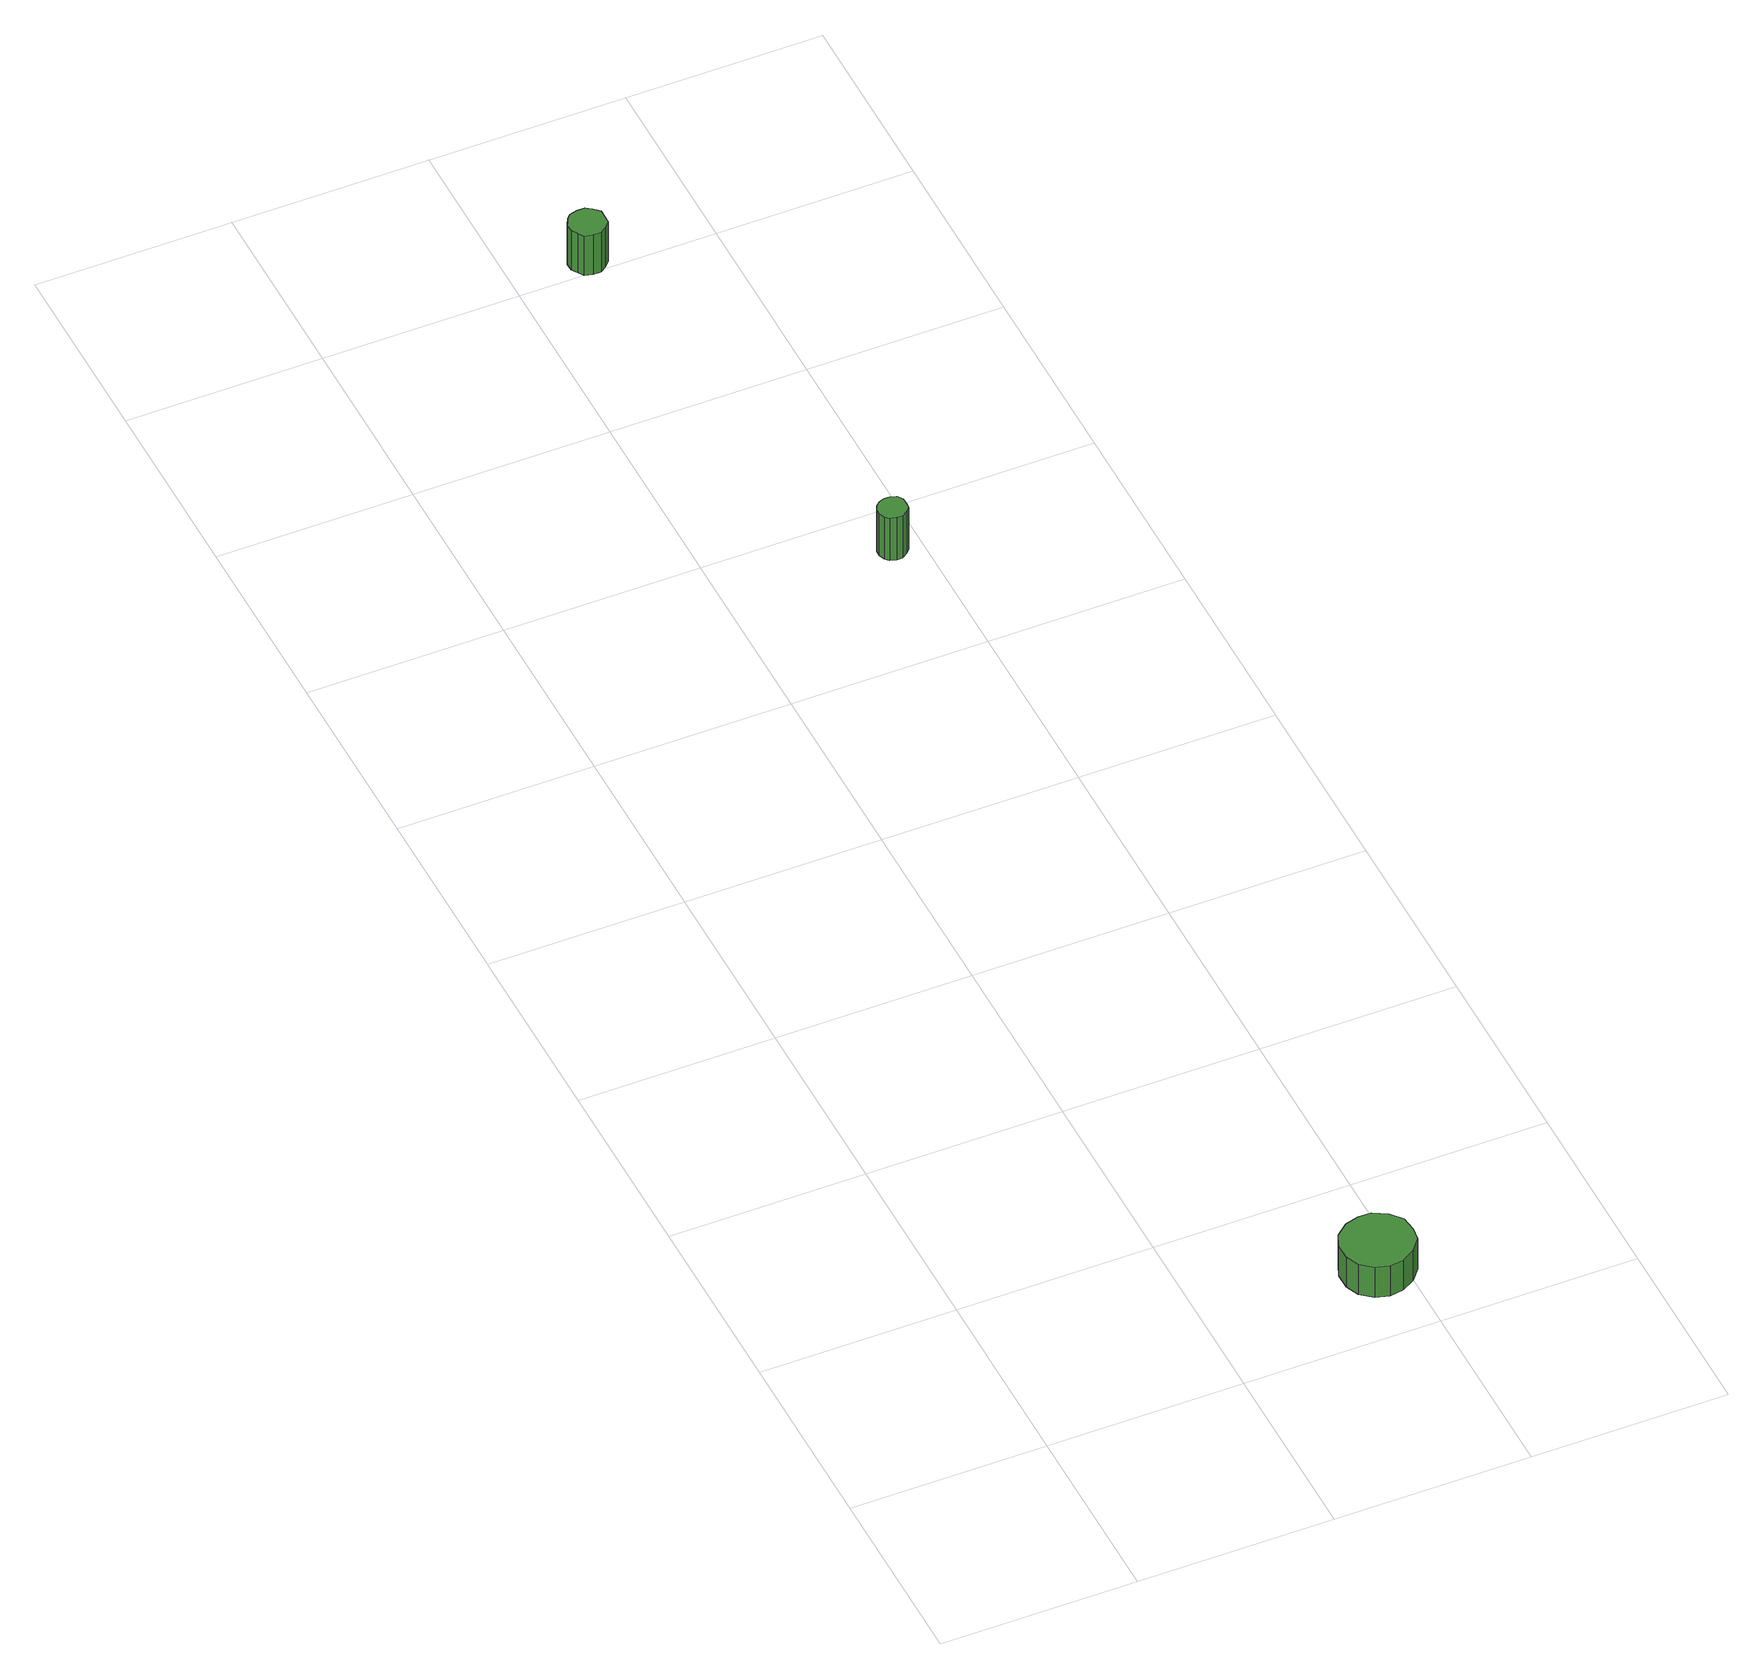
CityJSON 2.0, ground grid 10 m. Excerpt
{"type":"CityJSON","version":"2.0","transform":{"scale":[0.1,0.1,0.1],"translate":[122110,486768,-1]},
"CityObjects":{
"tree1":{"type":"SolitaryVegetationObject","attributes":{"function":"something"}},
"tree2":{"type":"SolitaryVegetationObject","attributes":{"function":"something"}},
"tree3":{"type":"SolitaryVegetationObject","attributes":{"function":"something"}},
"tree4":{"type":"SolitaryVegetationObject","attributes":{"function":"something"}},
"tree5":{"type":"SolitaryVegetationObject","attributes":{"function":"something"},"geometry":[{"type":"MultiSurface","lod":"1","boundaries":[[[0,1,2,3,4,5,6,7,8,9,10,11,12,13,14]],[[15,16,17,18,19,20,21,22,23,24,25,26,27,28,29]],[[0,29,28,1]],[[1,28,27,2]],[[2,27,26,3]],[[3,26,25,4]],[[4,25,24,5]],[[5,24,23,6]],[[6,23,22,7]],[[7,22,21,8]],[[8,21,20,9]],[[9,20,19,10]],[[10,19,18,11]],[[11,18,17,12]],[[12,17,16,13]],[[13,16,15,14]],[[14,15,29,0]]]}]},
"tree6":{"type":"SolitaryVegetationObject","attributes":{"function":"something"}},
"tree7":{"type":"SolitaryVegetationObject","attributes":{"function":"something"}},
"tree8":{"type":"SolitaryVegetationObject","attributes":{"function":"something"}},
"tree9":{"type":"SolitaryVegetationObject","attributes":{"function":"something"}},
"tree10":{"type":"SolitaryVegetationObject","attributes":{"function":"something"}},
"tree11":{"type":"SolitaryVegetationObject","attributes":{"function":"something"}},
"tree12":{"type":"SolitaryVegetationObject","attributes":{"function":"something"},"geometry":[{"type":"MultiSurface","lod":"1","boundaries":[[[30,31,32,33,34,35,36,37,38,39,40,41,42,43,44]],[[45,46,47,48,49,50,51,52,53,54,55,56,57,58,59]],[[30,59,58,31]],[[31,58,57,32]],[[32,57,56,33]],[[33,56,55,34]],[[34,55,54,35]],[[35,54,53,36]],[[36,53,52,37]],[[37,52,51,38]],[[38,51,50,39]],[[39,50,49,40]],[[40,49,48,41]],[[41,48,47,42]],[[42,47,46,43]],[[43,46,45,44]],[[44,45,59,30]]]}]},
"tree13":{"type":"SolitaryVegetationObject","attributes":{"function":"something"}},
"tree14":{"type":"SolitaryVegetationObject","attributes":{"function":"something"},"geometry":[{"type":"MultiSurface","lod":"1","boundaries":[[[60,61,62,63,64,65,66,67,68,69,70,71,72,73,74]],[[75,76,77,78,79,80,81,82,83,84,85,86,87,88,89]],[[60,89,88,61]],[[61,88,87,62]],[[62,87,86,63]],[[63,86,85,64]],[[64,85,84,65]],[[65,84,83,66]],[[66,83,82,67]],[[67,82,81,68]],[[68,81,80,69]],[[69,80,79,70]],[[70,79,78,71]],[[71,78,77,72]],[[72,77,76,73]],[[73,76,75,74]],[[74,75,89,60]]]}]}
},
"vertices":[
[205,41,31],[204,49,31],[199,55,31],[192,59,31],[185,59,31],[178,57,31],[172,52,31],[169,45,31],[169,37,31],[172,30,31],[178,25,31],[185,23,31],[192,24,31],[199,28,31],[204,34,31],[204,34,12],[199,28,12],[192,24,12],[185,23,12],[178,25,12],[172,30,12],[169,37,12],[169,45,12],[172,52,12],[178,57,12],[185,59,12],[192,59,12],[199,55,12],[204,49,12],[205,41,12],
[192,573,38],[192,576,38],[190,579,38],[187,580,38],[184,580,38],[181,579,38],[179,577,38],[178,575,38],[178,572,38],[179,569,38],[181,567,38],[184,566,38],[187,566,38],[190,568,38],[192,570,38],[192,570,11],[190,568,11],[187,566,11],[184,566,11],[181,567,11],[179,569,11],[178,572,11],[178,575,11],[179,577,11],[181,579,11],[184,580,11],[187,580,11],[190,579,11],[192,576,11],[192,573,11],
[147,808,35],[147,812,35],[144,815,35],[141,817,35],[137,817,35],[133,816,35],[131,814,35],[129,810,35],[129,806,35],[131,803,35],[133,800,35],[137,799,35],[141,799,35],[144,801,35],[147,804,35],[147,804,10],[144,801,10],[141,799,10],[137,799,10],[133,800,10],[131,803,10],[129,806,10],[129,810,10],[131,814,10],[133,816,10],[137,817,10],[141,817,10],[144,815,10],[147,812,10],[147,808,10]
]}
